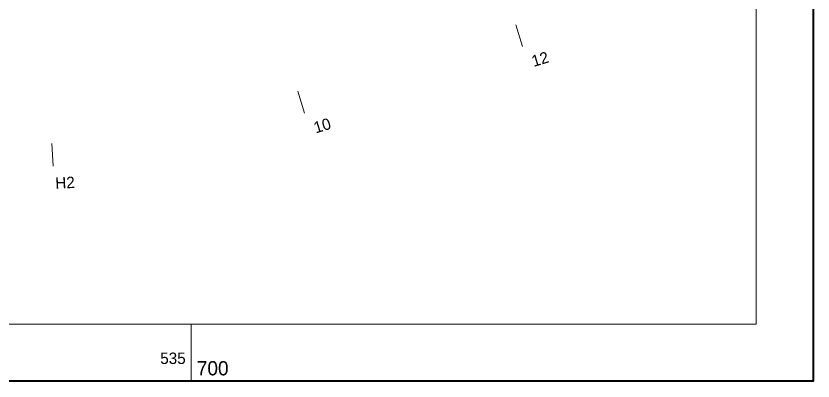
# Model space of a CAD drawing. Header units: metres. Extents: x 535413 to 535809, y 1836230 to 1836506.
# Drawn here: x 535669.2 to 535809.2, y 1836230.1 to 1836294.2 of the extents above; entities that cross this region are included whole.
import ezdxf
from ezdxf.enums import TextEntityAlignment as Align

# ---------------------------------------------------------------- set-up
doc = ezdxf.new("R2010")
doc.units = ezdxf.units.M
doc.header["$MEASUREMENT"] = 0
for name, color, linetype, lineweight in [('Level 2', 1, 'Continuous', 0), ('Level 62', 1, 'Continuous', 0), ('Level 63', 1, 'Continuous', 0)]:
    doc.layers.add(name, color=color, linetype=linetype, lineweight=lineweight)
doc.styles.add('Style-CHAR_FAST_FONT', font='CHAR_FAST_FONT.shx')

msp = doc.modelspace()

# ---------------------------------------------------------------- linework, layer by layer
at = {"layer": 'Level 2', "color": 7, "linetype": 'Continuous', "lineweight": 0}
for p, q in [((535757.02, 1836292.65), (535758.18, 1836288.83)), ((535718.75, 1836280.99), (535719.92, 1836277.16)), ((535675.56, 1836271.84), (535675.75, 1836267.85))]:
    msp.add_line(p, q, dxfattribs=at)
at = {"layer": 'Level 62', "color": 7, "linetype": 'Continuous', "lineweight": 0, "flags": 128}
msp.add_lwpolyline([(535422.51, 1836496.29), (535799.22, 1836496.29), (535799.22, 1836240.11), (535422.51, 1836240.11)], close=True, dxfattribs=at)
at = {"layer": 'Level 63', "color": 7, "linetype": 'Continuous', "lineweight": 0}
msp.add_line((535700, 1836230.11), (535700, 1836240.11), dxfattribs=at)
at = {"layer": 'Level 63', "color": 7, "linetype": 'Continuous', "lineweight": 40, "flags": 128}
msp.add_lwpolyline([(535412.51, 1836230.11), (535412.51, 1836506.29), (535809.22, 1836506.29), (535809.22, 1836230.11)], close=True, dxfattribs=at)
at = {"layer": 'Level 63', "color": 7, "linetype": 'Continuous', "lineweight": 13, "flags": 128}
msp.add_lwpolyline([(535422.51, 1836240.11), (535422.51, 1836496.29), (535799.22, 1836496.29), (535799.22, 1836240.11)], close=True, dxfattribs=at)

# ---------------------------------------------------------------- texts
at = {"layer": 'Level 2', "color": 7, "linetype": 'Continuous', "lineweight": 0, "char_height": 2, "attachment_point": 1, "line_spacing_factor": 0.828316, "style": 'Style-CHAR_FAST_FONT'}
for s, insert, rotation in [('12\\P', (535759.57, 1836287.17), 16.9547), ('10\\P', (535721.31, 1836275.5), 16.9547), ('H2\\P', (535676.1, 1836265.86), 2.7072)]:
    msp.add_mtext(s, dxfattribs=dict(at, insert=insert, rotation=rotation))
at = {"layer": 'Level 63', "color": 7, "linetype": 'Continuous', "lineweight": 0, "style": 'Style-CHAR_FAST_FONT'}
msp.add_text('535', height=2, dxfattribs=at).set_placement((535699.04, 1836233.11), align=Align.RIGHT)
msp.add_text('700', height=2.5, dxfattribs=at).set_placement((535701, 1836231.11))

doc.saveas('drawing.dxf')
